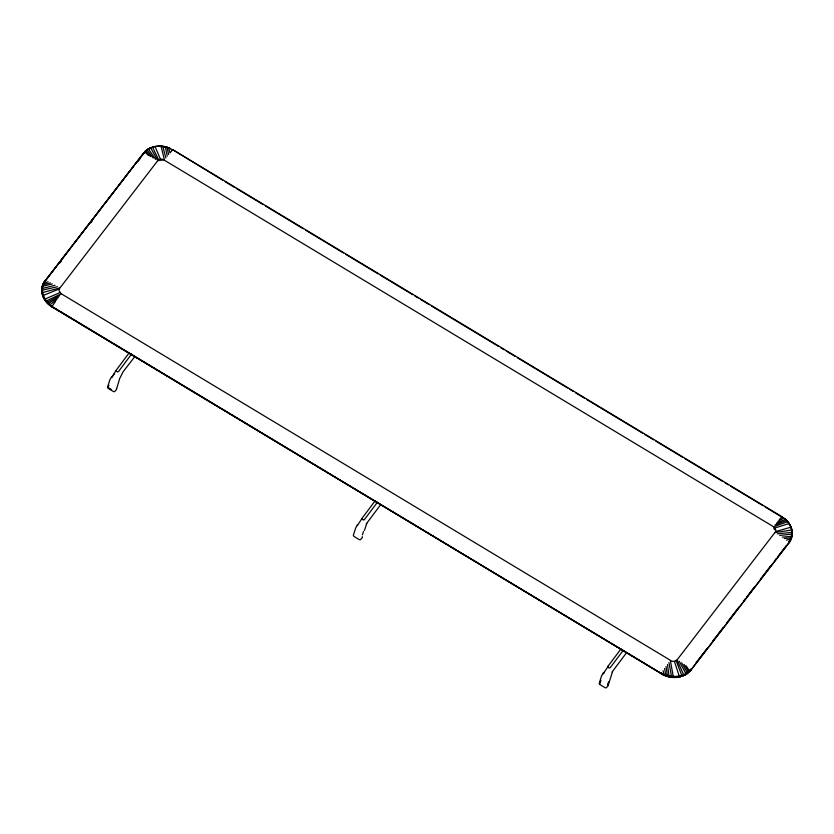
<?xml version="1.0" encoding="UTF-8"?>
<svg xmlns="http://www.w3.org/2000/svg" width="834" height="834" viewBox="0 0 834 834"><rect width="100%" height="100%" fill="white"/><g stroke="black" fill="none" stroke-linecap="round" stroke-linejoin="round"><path stroke-width="1.25" d="M56.868 299.573L50.384 304.483C42.93 299.406 39.469 288.074 45.484 280.631L44.014 282.163L42.273 286.291L42.18 292.546M42.273 286.291A21.84 18.129 15.2 0 0 44.755 299.542L47.277 303.19L51.979 306.881L665.052 675.759A21.84 18.129 15.2 0 0 679.168 677.104L686.163 674.414L690.76 670.348L788.995 542.882L788.797 541.933C794.812 534.49 791.362 523.168 783.897 518.081L777.83 521.469M683.744 675.676L690.979 669.838L789.1 542.486L791.383 538.357L792.196 533.155A21.84 18.129 15.2 0 0 791.956 530.737M59.162 289.002L59.078 290.691L61.226 293.756L672.11 661.331L674.425 661.352L677.062 659.903L775.683 531.529L775.756 529.851L773.608 526.775L162.724 159.2L160.409 159.179L157.772 160.628L59.162 289.002L43.378 295.382M42.722 284.842L41.763 288.96L42.211 290.962M792.133 535.021C792.175 536.877 789.871 543.299 788.818 542.329L789.621 541.058L789.829 541.693M119.45 379.345L116.531 389.144M51.979 306.881L51.625 306.203M222.949 180.394L172.388 149.484M688.759 672.194L690.979 669.838M116.385 388.561A1.397 1.157 15.2 0 1 116.322 389.687L114.633 391.678L113.664 391.615A58.088 48.216 15.2 0 1 107.92 388.154L107.492 387.372L109.765 380.085L111.589 376.728M362.217 536.637A1.397 1.157 15.2 0 1 362.154 537.774L360.465 539.765L359.496 539.692A58.088 48.216 15.2 0 1 353.752 536.231L353.324 535.459L355.597 528.172L357.421 524.805M362.404 534.896L363.468 531.498M607.6 684.245A1.397 1.157 15.2 0 1 607.986 685.861L606.297 687.852L605.328 687.779A58.088 48.216 15.2 0 1 599.583 684.318L599.156 683.546L601.429 676.249L603.253 672.892M599.875 683.734L600.939 680.325M607.538 685.246L608.591 681.847M608.194 685.308L612.615 671.443M42.211 286.51L43.337 283.404M364.458 530.487L366.783 523.366M791.383 538.357L791.414 535.564M119.47 379.011L123.14 371.714L134.941 356.462M107.492 387.372L108.962 385.256M607.923 666.303L607.944 667.273A2.846 2.471 12.2 0 0 609.216 668.034L610.217 667.69A1125.556 203.423 -58.9 0 1 623.269 650.322M44.014 282.163L42.711 284.988L42.826 286.594M781.541 517.851L782.031 516.715L172.857 149.755M790.778 539.806L791.185 539.004M661.591 672.809L661.154 673.841L664.834 675.488L663.072 674.883M168.729 147.754L165.299 146.711A21.84 18.077 15.1 0 0 150.401 147.879L146.638 149.984L143.021 153.758L44.9 281.11L43.358 283.539L43.378 285.04M691.407 668.753L687.466 673.226M144.939 152.716L148.004 149.077M111.766 377.531L114.56 373.559M603.43 673.705L604.4 672.173M366.251 523.919L380.773 504.539M612.083 672.006L626.605 652.626M112.006 376.895L116.26 370.14A1125.556 203.267 -58.9 0 1 129.353 352.626M357.4 525.597L362.092 518.227A1125.556 203.423 -58.9 0 1 375.144 500.869M603.232 673.674L607.788 666.95M135.139 164.235L146.638 149.984M52.417 305.859L55.43 301.574M790.1 541.037L790.34 539.598M71.828 246.395L44.921 281.319L145.345 151.006M73.413 244.341L102.697 206.342M104.271 204.288L133.555 166.289M59.944 262.793L61.528 260.729M90.833 222.699L92.418 220.645M138.35 161.035L139.935 158.981M696.15 662.582L707.242 648.195M712.789 641.002L723.088 627.637M727.039 622.498L738.924 607.079M743.678 600.907L745.262 598.854M746.847 596.8L754.76 586.521M760.306 579.328L770.606 565.963M774.567 560.823L776.152 558.77M777.736 556.716L786.441 545.405M688.78 671.923L687.591 673.455L683.724 675.342L686.163 674.414L687.508 673.048L681.795 676.426M172.69 149.755L169.99 152.903L168.551 147.754C160.191 144.553 149.38 145.96 143.615 153.289L143.052 153.967M779.154 519.863L781.875 516.715L782.48 516.997M663.072 670.682L663.77 673.976C672.454 678.178 684.412 677.177 690.667 669.275M690.875 670.223L689.822 670.807M118.553 371.516L117.552 371.87A2.846 2.471 12.2 0 1 116.28 371.109L116.124 370.786M364.385 519.603L363.384 519.957A2.846 2.471 12.2 0 1 362.112 519.186L361.956 518.873M145.022 151.6L146.304 150.537M150.391 147.858L147.733 149.567L150.151 148.306M48.799 303.18L58.338 297.582M47.642 302.064L59.777 295.653M46.589 300.876L61.226 293.756M45.192 298.979L59.954 292.578M776.433 523.179L785.492 519.384M679.168 677.104L683.651 675.415M775.036 524.94L786.639 520.499M43.806 283.351L48.07 281.798M787.692 521.688L773.608 526.775L774.4 529.663M774.89 527.953L789.089 523.585M775.683 531.529L790.903 527.192M42.607 292.546L59.641 287.98M43.253 284.686L50.405 282.914M42.419 288.418L55.034 285.332M42.795 286.177L52.459 283.956M42.357 290.18L57.515 286.719M786.399 540.098L790.476 539.212M775.193 532.551L791.685 530.017M779.738 535.428L791.873 534.146M777.309 533.854L791.925 532.384M784.2 538.483L791.039 537.878M782.24 537.106L791.487 536.387M165.299 146.711L162.901 146.69A21.84 18.129 15.2 0 1 165.393 147.159M168.843 148.233L170.709 148.608M665.376 675.446L670.995 677.302M661.643 674.122L662.842 674.57M168.551 147.754L170.511 148.588M170.824 149.109L172.742 150.151M661.404 673.768L50.176 305.692L44.755 299.542M661.716 673.716L52.083 306.485M225.18 181.739L234.104 187.118M236.335 188.463L263.117 204.591M265.348 205.935L303.284 228.787M305.515 230.132L343.452 252.983M345.683 254.328L378.031 273.813M380.262 275.157L412.622 294.652M414.852 295.997L418.199 298.009M420.43 299.354L429.354 304.733M431.585 306.078L498.534 346.402M500.765 347.747L504.111 349.759M506.342 351.104L515.266 356.483M517.497 357.828L567.704 388.071M569.935 389.415L573.281 391.427M575.512 392.772L584.436 398.152M586.667 399.496L642.461 433.096M644.692 434.441L653.616 439.82M655.847 441.165L682.619 457.293M684.85 458.637L722.786 481.489M725.017 482.834L728.363 484.846M730.594 486.191L762.954 505.685M765.185 507.03L785.638 519.374L789.35 523.658A21.84 18.129 15.2 0 1 791.841 536.908M108.212 387.56L111.203 389.363M52.083 306.735L48.528 304.368M663.395 674.591L666.543 676.113A21.236 17.618 15.2 0 0 668.315 676.624M47.277 303.19L50.801 305.89M785.367 519.624L786.618 520.791M789.35 523.658L787.765 522.053A21.84 18.129 15.2 0 1 791.747 529.778M144.866 151.851L148.525 155.572M145.867 150.912L150.579 156.604M147.055 149.964L153.164 157.98M148.462 149.046L155.645 159.377M686.069 665.834L689.416 670.713M684.109 664.448L688.425 671.651M681.618 662.769L687.226 672.6M150.683 147.91L157.772 160.628L164.434 159.826L161.035 146.169M679.178 661.206L685.829 673.518M152.518 147.222L158.679 159.857M677.062 659.903L683.599 674.654M155.093 146.555L160.409 159.179M676.166 660.674L681.764 675.342M674.425 661.352L679.189 676.009M788.818 542.329L788.995 542.882M162.818 146.325L165.862 157.98M166.956 147.211L168.656 154.509M165.33 146.784L167.259 156.219M668.962 662.603L671.464 676.238M670.4 660.705L673.246 676.405M664.604 668.524L665.73 674.81M666.043 666.533L667.325 675.352M667.513 664.542L668.951 675.78M44.066 282.299L44.098 283.581M607.913 666.376A1125.556 203.423 -58.9 0 1 620.976 648.946M681.712 676.186A21.236 17.618 15.2 0 1 679.95 676.697M679.053 676.895A21.236 17.618 15.2 0 1 670.849 677.114M49.112 304.587A21.236 17.618 15.2 0 1 43.18 296.279M42.868 295.33A21.236 17.618 15.2 0 1 42.43 293.412M683.734 675.363A21.84 18.181 15.3 0 1 668.805 676.53M46.131 301.929A21.84 18.129 15.2 0 1 41.7 290.837M364.364 519.676A1125.556 203.423 -58.9 0 1 377.437 502.245M118.574 371.443A1125.556 203.267 -58.9 0 1 131.647 354.012"/></g></svg>
